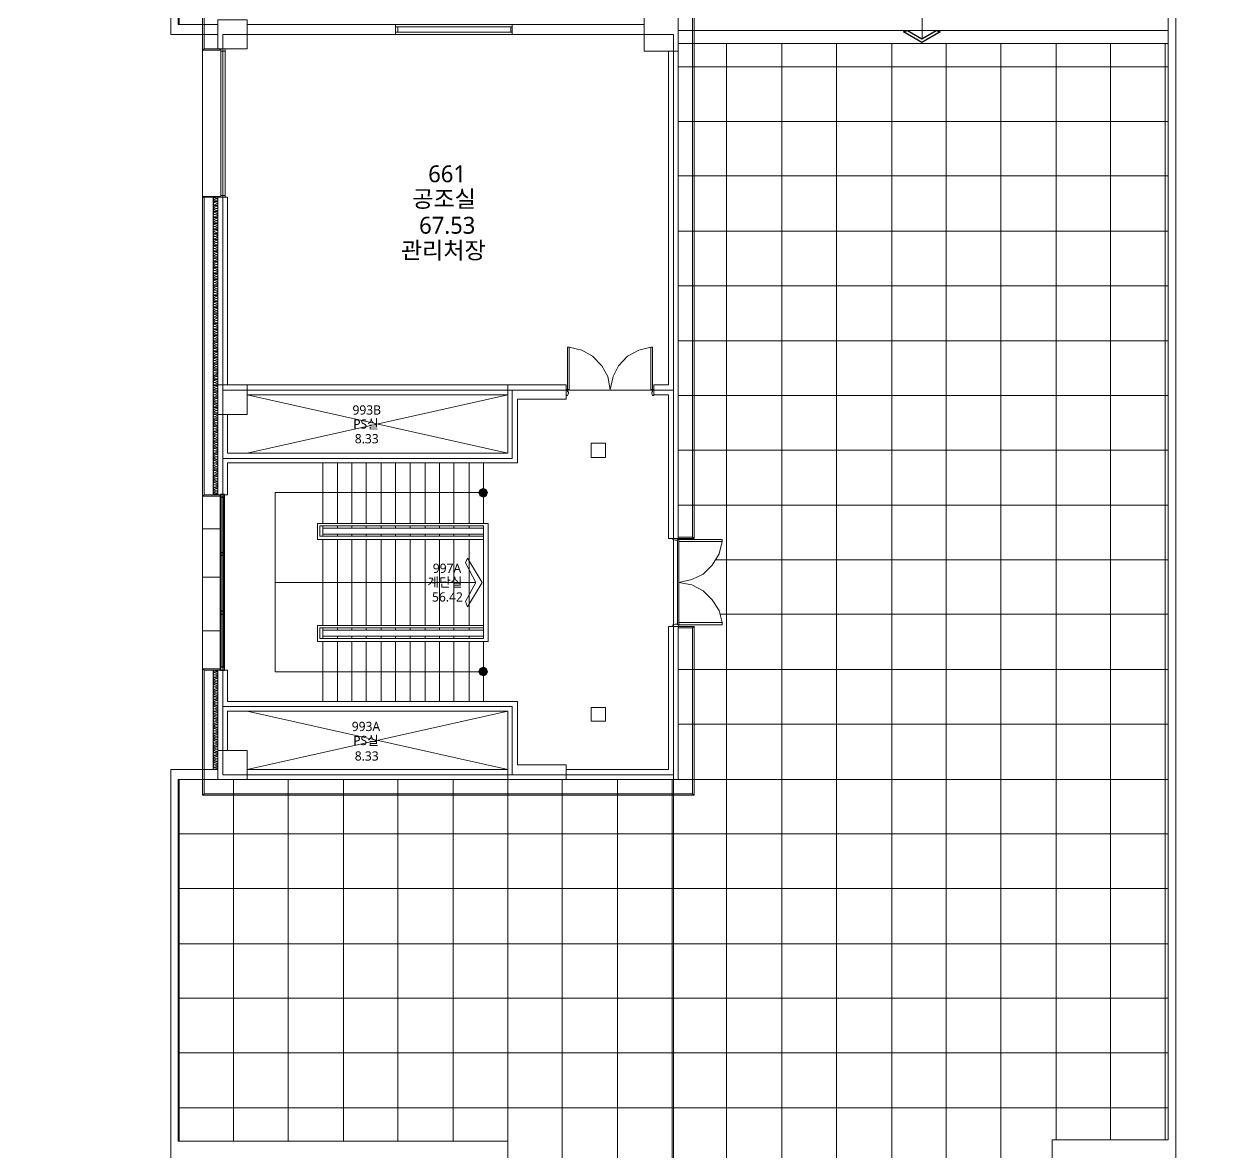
# Model space of a CAD drawing. Header units: millimetres. Extents: x -4005 to 126991, y -1911 to 106703.
# Drawn here: x 58373 to 83122, y 42031 to 65185 of the extents above; entities that cross this region are included whole.
import ezdxf

# ---------------------------------------------------------------- set-up
doc = ezdxf.new("R2010")
doc.units = ezdxf.units.MM
for name, color, linetype in [('PDF_문자', 7, 'Continuous'), ('PDF_솔리드 채우기', 7, 'Continuous'), ('PDF_형상', 7, 'Continuous')]:
    doc.layers.add(name, color=color, linetype=linetype)
doc.styles.add('PDF 맑은 고딕', font='malgun.ttf')

msp = doc.modelspace()

# ---------------------------------------------------------------- linework, layer by layer
at = {"layer": 'PDF_솔리드 채우기', "transparency": 33554559}
for points in [[(67725, 55633), (67694, 55571), (67803, 55571)], [(67694, 55571), (67725, 55493), (67803, 55571)], [(67803, 55664), (67725, 55633), (67803, 55571)], [(67725, 55493), (67803, 55462), (67803, 55571)], [(67865, 55633), (67803, 55664), (67803, 55571)], [(67896, 55571), (67865, 55633), (67803, 55571)], [(67803, 55462), (67865, 55493), (67803, 55571)], [(67865, 55493), (67896, 55571), (67803, 55571)], [(67803, 51995), (67725, 51964), (67803, 51887)], [(67865, 51964), (67803, 51995), (67803, 51887)], [(67725, 51964), (67694, 51887), (67803, 51887)], [(67694, 51887), (67725, 51825), (67803, 51887)], [(67725, 51825), (67803, 51793), (67803, 51887)], [(67896, 51887), (67865, 51964), (67803, 51887)], [(67803, 51793), (67865, 51825), (67803, 51887)], [(67865, 51825), (67896, 51887), (67803, 51887)]]:
    msp.add_solid(points, dxfattribs=at)
at = {"layer": 'PDF_형상', "lineweight": 5}
for points in [[(62346, 64975), (61383, 64975), (61383, 88152), (82010, 88152), (82010, 41798), (79834, 41798), (79834, 39389), (109167, 39389)], [(62346, 65177), (61538, 65177), (61538, 87997), (81855, 87997), (81855, 42280), (79477, 42280), (79477, 39389)], [(61554, 65177), (61554, 87997)], [(62953, 65177), (65999, 65177), (65999, 64975), (62953, 64975)], [(65999, 65131), (68393, 65131)], [(66046, 65131), (66046, 65022)], [(68362, 65131), (68362, 65022)], [(71098, 65177), (68393, 65177), (68393, 64975), (71098, 64975)], [(71596, 64633), (71596, 57778), (71300, 57778), (71300, 57576), (71596, 57576), (71596, 54623), (71798, 54623), (71798, 65333), (71098, 65333), (71098, 64633), (71798, 64633)], [(76803, 65333), (76803, 64882)], [(45449, 38969), (49196, 38969), (52958, 38969), (56704, 38969), (64445, 38969), (68207, 38969), (71704, 38969), (71704, 49773), (68393, 49773), (62455, 49773), (62455, 51172), (62455, 56270), (62455, 57669), (62455, 64975), (71704, 64975), (71704, 57669), (71704, 49773), (71704, 38969), (71798, 38969), (76694, 38969), (79306, 38969), (82943, 38969), (86394, 38969)], [(62036, 61649), (62036, 64975)], [(65999, 65022), (68393, 65022)], [(71798, 65053), (81855, 65053)], [(62409, 61633), (62409, 64680)], [(62409, 64633), (62502, 64633)], [(62502, 61633), (62502, 64680)], [(71798, 64789), (81855, 64789)], [(72793, 39078), (72793, 64789)], [(73927, 39078), (73927, 64789)], [(75046, 39078), (75046, 64789)], [(76181, 39078), (76181, 64789)], [(77300, 39404), (77300, 64789)], [(78420, 39404), (78420, 64789)], [(79554, 42280), (79554, 64789)], [(80674, 42280), (80674, 64789)], [(81793, 42280), (81793, 64789)], [(71798, 64307), (81855, 64307)], [(71798, 63188), (81855, 63188)], [(71798, 62068), (81855, 62068)], [(62253, 55524), (62253, 61633)], [(62346, 55524), (62346, 55540), (62331, 55540), (62284, 55540), (62269, 55540), (62253, 55540), (62253, 55555), (62269, 55571), (62284, 55571), (62331, 55555), (62346, 55555), (62346, 55571), (62346, 55586), (62331, 55602), (62284, 55586), (62269, 55586), (62253, 55586), (62253, 55602), (62269, 55617), (62284, 55617), (62331, 55602), (62346, 55602), (62346, 55633), (62346, 55648), (62331, 55648), (62284, 55633), (62269, 55633), (62253, 55648), (62253, 55664), (62269, 55664), (62284, 55664), (62331, 55664), (62346, 55664), (62346, 55680), (62346, 55695), (62331, 55695), (62284, 55680), (62269, 55680), (62253, 55695), (62253, 55711), (62269, 55726), (62284, 55726), (62269, 55726), (62253, 55742), (62253, 55757), (62269, 55773), (62284, 55773), (62331, 55757), (62346, 55757), (62346, 55773), (62346, 55788), (62331, 55788), (62284, 55788), (62269, 55788), (62253, 55788), (62253, 55804), (62269, 55819), (62284, 55819), (62331, 55804), (62346, 55804), (62346, 55819), (62346, 55835), (62331, 55851), (62284, 55835), (62269, 55835), (62253, 55851), (62269, 55866), (62284, 55866), (62331, 55851), (62346, 55866), (62346, 55882), (62346, 55897), (62331, 55897), (62284, 55882), (62269, 55882), (62253, 55897), (62253, 55913), (62269, 55913), (62284, 55913), (62331, 55913), (62346, 55913), (62346, 55928), (62346, 55944), (62331, 55944), (62284, 55928), (62269, 55928), (62253, 55944), (62253, 55959), (62269, 55975), (62284, 55975), (62269, 55975), (62253, 55990), (62253, 56006), (62269, 56022), (62284, 56022), (62331, 56006), (62346, 56006), (62346, 56022), (62346, 56037), (62331, 56037), (62284, 56037), (62269, 56037), (62253, 56037), (62253, 56053), (62269, 56068), (62284, 56068), (62331, 56053), (62346, 56053), (62346, 56068), (62346, 56099), (62331, 56099), (62284, 56084), (62269, 56084), (62253, 56099), (62253, 56115), (62269, 56115), (62284, 56115), (62331, 56099), (62346, 56115), (62346, 56130), (62346, 56146), (62331, 56146), (62284, 56130), (62269, 56130), (62253, 56146), (62253, 56161), (62269, 56161), (62284, 56177), (62269, 56177), (62253, 56193), (62253, 56208), (62269, 56224), (62284, 56224), (62331, 56208), (62346, 56208), (62346, 56224), (62346, 56239), (62331, 56239), (62284, 56239), (62269, 56239), (62253, 56239), (62253, 56255), (62269, 56270), (62284, 56270), (62331, 56255), (62346, 56255), (62346, 56270), (62346, 56286), (62331, 56301), (62284, 56286), (62269, 56286), (62253, 56286), (62253, 56301), (62269, 56317), (62284, 56317), (62331, 56301), (62346, 56317), (62346, 56332), (62346, 56348), (62331, 56348), (62284, 56332), (62269, 56332), (62253, 56348), (62253, 56364), (62269, 56364), (62284, 56364), (62331, 56364), (62346, 56364), (62346, 56379), (62346, 56395), (62331, 56395), (62284, 56379), (62269, 56379), (62253, 56395), (62253, 56410), (62269, 56426), (62284, 56426), (62269, 56426), (62253, 56441), (62253, 56457), (62269, 56472), (62284, 56472), (62331, 56457), (62346, 56457), (62346, 56472), (62346, 56488), (62331, 56488), (62284, 56488), (62269, 56488), (62253, 56488), (62253, 56503), (62269, 56519), (62284, 56519), (62331, 56503), (62346, 56503), (62346, 56519), (62346, 56535), (62331, 56550), (62284, 56535), (62269, 56535), (62253, 56550), (62253, 56566), (62269, 56566), (62284, 56566), (62331, 56550), (62346, 56566), (62346, 56581), (62346, 56597), (62331, 56597), (62284, 56581), (62269, 56581), (62253, 56597), (62253, 56612), (62269, 56612), (62284, 56612), (62331, 56612), (62346, 56612), (62346, 56628), (62346, 56643), (62331, 56643), (62284, 56628), (62269, 56628), (62253, 56643), (62253, 56659), (62269, 56674), (62284, 56674), (62269, 56690), (62253, 56690), (62253, 56706), (62269, 56721), (62284, 56721), (62331, 56706), (62346, 56706), (62346, 56721), (62346, 56737), (62331, 56752), (62284, 56737), (62269, 56737), (62253, 56737), (62253, 56752), (62269, 56768), (62284, 56768), (62331, 56752), (62346, 56752), (62346, 56783), (62346, 56799), (62331, 56799), (62284, 56783), (62269, 56783), (62253, 56799), (62253, 56814), (62269, 56814), (62284, 56814), (62331, 56814), (62346, 56814), (62346, 56830), (62346, 56845), (62331, 56845), (62284, 56830), (62269, 56830), (62253, 56845), (62253, 56861), (62269, 56877), (62284, 56877), (62269, 56877), (62253, 56892), (62253, 56908), (62269, 56923), (62284, 56923), (62331, 56908), (62346, 56908), (62346, 56923), (62346, 56939), (62331, 56939), (62284, 56939), (62269, 56939), (62253, 56939), (62253, 56954), (62269, 56970), (62284, 56970), (62331, 56954), (62346, 56954), (62346, 56970), (62346, 56985), (62331, 57001), (62284, 56985), (62269, 56985), (62253, 57001), (62269, 57016), (62284, 57016), (62331, 57001), (62346, 57016), (62346, 57032), (62346, 57048), (62331, 57048), (62284, 57032), (62269, 57032), (62253, 57048), (62253, 57063), (62269, 57063), (62284, 57063), (62331, 57063), (62346, 57063), (62346, 57079), (62346, 57094), (62331, 57094), (62284, 57079), (62269, 57079), (62253, 57094), (62253, 57110), (62269, 57125), (62284, 57125), (62269, 57125), (62253, 57141), (62253, 57156), (62269, 57172), (62284, 57172), (62331, 57156), (62346, 57156), (62346, 57172), (62346, 57187), (62331, 57187), (62284, 57187), (62269, 57187), (62253, 57187), (62253, 57203), (62269, 57219), (62284, 57219), (62331, 57203), (62346, 57203), (62346, 57219), (62346, 57250), (62331, 57250), (62284, 57234), (62269, 57234), (62253, 57250), (62253, 57265), (62269, 57265), (62284, 57265), (62331, 57250), (62346, 57265), (62346, 57281), (62346, 57296), (62331, 57296), (62284, 57281), (62269, 57281), (62253, 57296), (62253, 57312), (62269, 57312), (62284, 57312), (62331, 57312), (62346, 57312), (62346, 57327), (62346, 57343), (62331, 57343), (62284, 57327), (62269, 57327), (62253, 57343), (62253, 57358), (62269, 57374), (62284, 57374), (62331, 57358), (62346, 57358), (62346, 57374), (62346, 57389), (62331, 57389), (62284, 57389), (62269, 57389), (62253, 57389), (62253, 57405), (62269, 57421), (62284, 57421), (62331, 57405), (62346, 57405), (62346, 57421), (62346, 57436), (62331, 57452), (62284, 57436), (62269, 57436), (62253, 57436), (62253, 57452), (62269, 57467), (62284, 57467), (62331, 57452), (62346, 57452), (62346, 57483), (62346, 57498), (62331, 57498), (62284, 57483), (62269, 57483), (62253, 57498), (62253, 57514), (62269, 57514), (62284, 57514), (62331, 57514), (62346, 57514), (62346, 57529), (62346, 57545), (62331, 57545), (62284, 57529), (62269, 57529), (62253, 57545), (62253, 57560), (62269, 57576), (62284, 57576), (62269, 57576), (62253, 57592), (62253, 57607), (62269, 57623), (62284, 57623), (62331, 57607), (62346, 57607), (62346, 57623), (62346, 57638), (62331, 57638), (62284, 57638), (62269, 57638), (62253, 57638), (62253, 57654), (62269, 57669), (62284, 57669), (62331, 57654), (62346, 57654), (62346, 57669), (62346, 57685), (62331, 57700), (62284, 57685), (62269, 57685), (62253, 57700), (62253, 57716), (62269, 57716), (62284, 57716), (62331, 57700), (62346, 57716), (62346, 57731), (62346, 57747), (62331, 57747), (62284, 57731), (62269, 57731), (62253, 57747), (62253, 57763), (62269, 57763), (62284, 57763), (62331, 57763), (62346, 57763), (62346, 57778), (62346, 57794), (62331, 57794), (62284, 57778), (62269, 57778), (62253, 57794), (62253, 57809), (62269, 57825), (62284, 57825), (62269, 57825), (62253, 57840), (62253, 57856), (62269, 57871), (62284, 57871), (62331, 57856), (62346, 57856), (62346, 57871), (62346, 57887), (62331, 57887), (62284, 57887), (62269, 57887), (62253, 57887), (62253, 57902), (62269, 57918), (62284, 57918), (62331, 57902), (62346, 57902), (62346, 57918), (62346, 57949), (62331, 57949), (62284, 57934), (62269, 57934), (62253, 57949), (62253, 57965), (62269, 57965), (62284, 57965), (62331, 57965), (62346, 57965), (62346, 57980), (62346, 57996), (62331, 57996), (62284, 57980), (62269, 57980), (62253, 57996), (62253, 58011), (62269, 58027), (62284, 58027), (62269, 58027), (62253, 58042), (62253, 58058), (62269, 58073), (62284, 58073), (62331, 58058), (62346, 58058), (62346, 58073), (62346, 58089), (62331, 58089), (62284, 58089), (62269, 58089), (62253, 58089), (62253, 58105), (62269, 58120), (62284, 58120), (62331, 58105), (62346, 58105), (62346, 58120), (62346, 58136), (62331, 58151), (62284, 58136), (62269, 58136), (62253, 58136), (62253, 58151), (62269, 58167), (62284, 58167), (62331, 58151), (62346, 58167), (62346, 58182), (62346, 58198), (62331, 58198), (62284, 58182), (62269, 58182), (62253, 58198), (62253, 58213), (62269, 58213), (62284, 58213), (62331, 58213), (62346, 58213), (62346, 58229), (62346, 58244), (62331, 58244), (62284, 58229), (62269, 58229), (62253, 58244), (62253, 58260), (62269, 58276), (62284, 58276), (62269, 58276), (62253, 58291), (62253, 58307), (62269, 58322), (62284, 58322), (62331, 58307), (62346, 58307), (62346, 58322), (62346, 58338), (62331, 58338), (62284, 58338), (62269, 58338), (62253, 58338), (62253, 58353), (62269, 58369), (62284, 58369), (62331, 58353), (62346, 58353), (62346, 58369), (62346, 58400), (62331, 58400), (62284, 58384), (62269, 58384), (62253, 58400), (62253, 58415), (62269, 58415), (62284, 58415), (62331, 58400), (62346, 58415), (62346, 58431), (62346, 58447), (62331, 58447), (62284, 58431), (62269, 58431), (62253, 58447), (62253, 58462), (62269, 58462), (62284, 58462), (62331, 58462), (62346, 58462), (62346, 58478), (62346, 58493), (62331, 58493), (62284, 58478), (62269, 58478), (62253, 58493), (62253, 58509), (62269, 58524), (62284, 58524), (62331, 58509), (62346, 58509), (62346, 58524), (62346, 58540), (62331, 58540), (62284, 58540), (62269, 58540), (62253, 58540), (62253, 58555), (62269, 58571), (62284, 58571), (62331, 58555), (62346, 58555), (62346, 58571), (62346, 58586), (62331, 58602), (62284, 58586), (62269, 58586), (62253, 58586), (62253, 58602), (62269, 58618), (62284, 58618), (62331, 58602), (62346, 58602), (62346, 58633), (62346, 58649), (62331, 58649), (62284, 58633), (62269, 58633), (62253, 58649), (62253, 58664), (62269, 58664), (62284, 58664), (62331, 58664), (62346, 58664), (62346, 58680), (62346, 58695), (62331, 58695), (62284, 58680), (62269, 58680), (62253, 58695), (62253, 58711), (62269, 58726), (62284, 58726), (62269, 58726), (62253, 58742), (62253, 58757), (62269, 58773), (62284, 58773), (62331, 58757), (62346, 58757), (62346, 58773), (62346, 58789), (62331, 58789), (62284, 58789), (62269, 58789), (62253, 58789), (62253, 58804), (62269, 58820), (62284, 58820), (62331, 58804), (62346, 58804), (62346, 58820), (62346, 58835), (62331, 58851), (62284, 58835), (62269, 58835), (62253, 58851), (62269, 58866), (62284, 58866), (62331, 58851), (62346, 58866), (62346, 58882), (62346, 58897), (62331, 58897), (62284, 58882), (62269, 58882), (62253, 58897), (62253, 58913), (62269, 58913), (62284, 58913), (62331, 58913), (62346, 58913), (62346, 58928), (62346, 58944), (62331, 58944), (62284, 58928), (62269, 58928), (62253, 58944), (62253, 58960), (62269, 58975), (62284, 58975), (62269, 58975), (62253, 58991), (62253, 59006), (62269, 59022), (62284, 59022), (62331, 59006), (62346, 59006), (62346, 59022), (62346, 59037), (62331, 59037), (62284, 59037), (62269, 59037), (62253, 59037), (62253, 59053), (62269, 59068), (62284, 59068), (62331, 59053), (62346, 59053), (62346, 59068), (62346, 59099), (62331, 59099), (62284, 59084), (62269, 59084), (62253, 59099), (62253, 59115), (62269, 59115), (62284, 59115), (62331, 59099), (62346, 59115), (62346, 59130), (62346, 59146), (62331, 59146), (62284, 59130), (62269, 59130), (62253, 59146), (62253, 59162), (62269, 59162), (62284, 59177), (62269, 59177), (62253, 59193), (62253, 59208), (62269, 59224), (62284, 59224), (62331, 59208), (62346, 59208), (62346, 59224), (62346, 59239), (62331, 59239), (62284, 59239), (62269, 59239), (62253, 59239), (62253, 59255), (62269, 59270), (62284, 59270), (62331, 59255), (62346, 59255), (62346, 59270), (62346, 59286), (62331, 59301), (62284, 59286), (62269, 59286), (62253, 59286), (62253, 59301), (62269, 59317), (62284, 59317), (62331, 59301), (62346, 59317), (62346, 59333), (62346, 59348), (62331, 59348), (62284, 59333), (62269, 59333), (62253, 59348), (62253, 59364), (62269, 59364), (62284, 59364), (62331, 59364), (62346, 59364), (62346, 59379), (62346, 59395), (62331, 59395), (62284, 59379), (62269, 59379), (62253, 59395), (62253, 59410), (62269, 59426), (62284, 59426), (62269, 59426), (62253, 59441), (62253, 59457), (62269, 59472), (62284, 59472), (62331, 59457), (62346, 59457), (62346, 59472), (62346, 59488), (62331, 59488), (62284, 59488), (62269, 59488), (62253, 59488), (62253, 59504), (62269, 59519), (62284, 59519), (62331, 59504), (62346, 59504), (62346, 59519), (62346, 59535), (62331, 59550), (62284, 59535), (62269, 59535), (62253, 59550), (62253, 59566), (62269, 59566), (62284, 59566), (62331, 59550), (62346, 59566), (62346, 59581), (62346, 59597), (62331, 59597), (62284, 59581), (62269, 59581), (62253, 59597), (62253, 59612), (62269, 59612), (62284, 59612), (62331, 59612), (62346, 59612), (62346, 59628), (62346, 59643), (62331, 59643), (62284, 59628), (62269, 59628), (62253, 59643), (62253, 59659), (62269, 59675), (62284, 59675), (62269, 59690), (62253, 59690), (62253, 59706), (62269, 59721), (62284, 59721), (62331, 59706), (62346, 59706), (62346, 59721), (62346, 59737), (62331, 59752), (62284, 59737), (62269, 59737), (62253, 59737), (62253, 59752), (62269, 59768), (62284, 59768), (62331, 59752), (62346, 59752), (62346, 59783), (62346, 59799), (62331, 59799), (62284, 59783), (62269, 59783), (62253, 59799), (62253, 59814), (62269, 59814), (62284, 59814), (62331, 59814), (62346, 59814), (62346, 59830), (62346, 59846), (62331, 59846), (62284, 59830), (62269, 59830), (62253, 59846), (62253, 59861), (62269, 59877), (62284, 59877), (62269, 59877), (62253, 59892), (62253, 59908), (62269, 59923), (62284, 59923), (62331, 59908), (62346, 59908), (62346, 59923), (62346, 59939), (62331, 59939), (62284, 59939), (62269, 59939), (62253, 59939), (62253, 59954), (62269, 59970), (62284, 59970), (62331, 59954), (62346, 59954), (62346, 59970), (62346, 59985), (62331, 60001), (62284, 59985), (62269, 59985), (62253, 60001), (62269, 60017), (62284, 60017), (62331, 60001), (62346, 60017), (62346, 60032), (62346, 60048), (62331, 60048), (62284, 60032), (62269, 60032), (62253, 60048), (62253, 60063), (62269, 60063), (62284, 60063), (62331, 60063), (62346, 60063), (62346, 60079), (62346, 60094), (62331, 60094), (62284, 60079), (62269, 60079), (62253, 60094), (62253, 60110), (62269, 60125), (62284, 60125), (62269, 60125), (62253, 60141), (62253, 60156), (62269, 60172), (62284, 60172), (62331, 60156), (62346, 60156), (62346, 60172), (62346, 60188), (62331, 60188), (62284, 60188), (62269, 60188), (62253, 60188), (62253, 60203), (62269, 60219), (62284, 60219), (62331, 60203), (62346, 60203), (62346, 60219), (62346, 60250), (62331, 60250), (62284, 60234), (62269, 60234), (62253, 60250), (62253, 60265), (62269, 60265), (62284, 60265), (62331, 60250), (62346, 60265), (62346, 60281), (62346, 60296), (62331, 60296), (62284, 60281), (62269, 60281), (62253, 60296), (62253, 60312), (62269, 60312), (62284, 60312), (62331, 60312), (62346, 60312), (62346, 60327), (62346, 60343), (62331, 60343), (62284, 60327), (62269, 60327), (62253, 60343), (62253, 60359), (62269, 60374), (62284, 60374), (62331, 60359), (62346, 60359), (62346, 60374), (62346, 60390), (62331, 60390), (62284, 60390), (62269, 60390), (62253, 60390), (62253, 60405), (62269, 60421), (62284, 60421), (62331, 60405), (62346, 60405), (62346, 60421), (62346, 60436), (62331, 60452), (62284, 60436), (62269, 60436), (62253, 60436), (62253, 60452), (62269, 60467), (62284, 60467), (62331, 60452), (62346, 60452), (62346, 60483), (62346, 60498), (62331, 60498), (62284, 60483), (62269, 60483), (62253, 60498), (62253, 60514), (62269, 60514), (62284, 60514), (62331, 60514), (62346, 60514), (62346, 60530), (62346, 60545), (62331, 60545), (62284, 60530), (62269, 60530), (62253, 60545), (62253, 60561), (62269, 60576), (62284, 60576), (62269, 60576), (62253, 60592), (62253, 60607), (62269, 60623), (62284, 60623), (62331, 60607), (62346, 60607), (62346, 60623), (62346, 60638), (62331, 60638), (62284, 60638), (62269, 60638), (62253, 60638), (62253, 60654), (62269, 60669), (62284, 60669), (62331, 60654), (62346, 60654), (62346, 60669), (62346, 60685), (62331, 60701), (62284, 60685), (62269, 60685), (62253, 60701), (62253, 60716), (62269, 60716), (62284, 60716), (62331, 60701), (62346, 60716), (62346, 60732), (62346, 60747), (62331, 60747), (62284, 60732), (62269, 60732), (62253, 60747), (62253, 60763), (62269, 60763), (62284, 60763), (62331, 60763), (62346, 60763), (62346, 60778), (62346, 60794), (62331, 60794), (62284, 60778), (62269, 60778), (62253, 60794), (62253, 60809), (62269, 60825), (62284, 60825), (62269, 60840), (62253, 60840), (62253, 60856), (62269, 60872), (62284, 60872), (62331, 60856), (62346, 60856), (62346, 60872), (62346, 60887), (62331, 60887), (62284, 60887), (62269, 60887), (62253, 60887), (62253, 60903), (62269, 60918), (62284, 60918), (62331, 60903), (62346, 60903), (62346, 60934), (62346, 60949), (62331, 60949), (62284, 60934), (62269, 60934), (62253, 60949), (62253, 60965), (62269, 60965), (62284, 60965), (62331, 60965), (62346, 60965), (62346, 60980), (62346, 60996), (62331, 60996), (62284, 60980), (62269, 60980), (62253, 60996), (62253, 61011), (62269, 61027), (62284, 61027), (62269, 61027), (62253, 61042), (62253, 61058), (62269, 61074), (62284, 61074), (62331, 61058), (62346, 61058), (62346, 61074), (62346, 61089), (62331, 61089), (62284, 61089), (62269, 61089), (62253, 61089), (62253, 61105), (62269, 61120), (62284, 61120), (62331, 61105), (62346, 61105), (62346, 61120), (62346, 61136), (62331, 61151), (62284, 61136), (62269, 61136), (62253, 61136), (62253, 61151), (62269, 61167), (62284, 61167), (62331, 61151), (62346, 61167), (62346, 61182), (62346, 61198), (62331, 61198), (62284, 61182), (62269, 61182), (62253, 61198), (62253, 61213), (62269, 61213), (62284, 61213), (62331, 61213), (62346, 61213), (62346, 61229), (62346, 61245), (62331, 61245), (62284, 61229), (62269, 61229), (62253, 61245), (62253, 61260), (62269, 61276), (62284, 61276), (62269, 61276), (62253, 61291), (62253, 61307), (62269, 61322), (62284, 61322), (62331, 61307), (62346, 61307), (62346, 61322), (62346, 61338), (62331, 61338), (62284, 61338), (62269, 61338), (62253, 61338), (62253, 61353), (62269, 61369), (62284, 61369), (62331, 61353), (62346, 61353), (62346, 61369), (62346, 61400), (62331, 61400), (62284, 61384), (62269, 61384), (62253, 61400), (62253, 61416), (62269, 61416), (62284, 61416), (62331, 61400), (62346, 61416), (62346, 61431), (62346, 61447), (62331, 61447), (62284, 61431), (62269, 61431), (62253, 61447), (62253, 61462), (62269, 61462), (62284, 61462), (62331, 61462), (62346, 61462), (62346, 61478), (62346, 61493), (62331, 61493), (62284, 61478), (62269, 61478), (62253, 61493), (62253, 61509), (62269, 61524), (62284, 61524), (62331, 61509), (62346, 61509), (62346, 61524), (62346, 61540), (62331, 61540), (62284, 61540), (62269, 61540), (62253, 61540), (62253, 61555), (62269, 61571), (62284, 61571), (62331, 61555), (62346, 61555), (62346, 61571), (62346, 61587), (62331, 61602), (62284, 61587), (62269, 61587), (62253, 61587), (62253, 61602), (62269, 61618), (62284, 61618), (62331, 61602), (62346, 61602), (62346, 61633)], [(62549, 57778), (62549, 61633), (62346, 61633), (62346, 55524), (62549, 55524), (62549, 56177), (68502, 56177), (68502, 57483), (69497, 57483), (69497, 57778), (62346, 57778)], [(62409, 61664), (62502, 61664)], [(71798, 60934), (81855, 60934)], [(71798, 59814), (81855, 59814)], [(71798, 58680), (81855, 58680)], [(71238, 58555), (70989, 58493), (70756, 58369), (70570, 58167), (70461, 57949), (70399, 57685), (70352, 57949), (70228, 58167), (70041, 58369), (69823, 58493), (69559, 58555)], [(68300, 57778), (68300, 56379), (62549, 56379), (62549, 57172), (62953, 57172), (62953, 57778)], [(69497, 57669), (69497, 57685), (69528, 57685), (69528, 57638), (69544, 57638), (69544, 57607), (69528, 57560), (69497, 57560), (69497, 57576)], [(71300, 57669), (71300, 57685), (71269, 57685), (71269, 57638), (71254, 57638), (71254, 57607), (71269, 57560), (71300, 57560), (71300, 57576)], [(62953, 56379), (68300, 57576), (62953, 57576), (68300, 56379)], [(71798, 57560), (81855, 57560)], [(71798, 56441), (81855, 56441)], [(64507, 56177), (64507, 54933)], [(64803, 56177), (64803, 54933)], [(65098, 56177), (65098, 54933)], [(65393, 56177), (65393, 54933)], [(65704, 56177), (65704, 54933)], [(65999, 56177), (65999, 54933)], [(66295, 56177), (66295, 54933)], [(66606, 56177), (66606, 54933)], [(66901, 56177), (66901, 54933)], [(67196, 56177), (67196, 54933)], [(67507, 56177), (67507, 54933)], [(67803, 56177), (67803, 54933)], [(62036, 51949), (62036, 55493)], [(67803, 51887), (63528, 51887), (63528, 53721), (63528, 55571), (67803, 55571)], [(71798, 55307), (81855, 55307)], [(62409, 54825), (62036, 54825)], [(67803, 54607), (64398, 54607), (64398, 54933), (67896, 54933), (67896, 52508), (64398, 52508), (64398, 52835), (67803, 52835)], [(67803, 54669), (64445, 54669), (64445, 54887), (67803, 54887), (67803, 52571), (64445, 52571), (64445, 52788), (67803, 52788)], [(64507, 54887), (64507, 54840)], [(67803, 54716), (64507, 54716), (64507, 54840), (67803, 54840)], [(64507, 54716), (64507, 54669)], [(64803, 54887), (64803, 54840)], [(64803, 54716), (64803, 54669)], [(65098, 54887), (65098, 54840)], [(65098, 54716), (65098, 54669)], [(65393, 54887), (65393, 54840)], [(65393, 54716), (65393, 54669)], [(65704, 54887), (65704, 54840)], [(65704, 54716), (65704, 54669)], [(65999, 54887), (65999, 54840)], [(65999, 54716), (65999, 54669)], [(66295, 54887), (66295, 54840)], [(66295, 54716), (66295, 54669)], [(66606, 54887), (66606, 54840)], [(66606, 54716), (66606, 54669)], [(66901, 54887), (66901, 54840)], [(66901, 54716), (66901, 54669)], [(67196, 54887), (67196, 54840)], [(67196, 54716), (67196, 54669)], [(67507, 54887), (67507, 54840)], [(67507, 54716), (67507, 54669)], [(64507, 54607), (64507, 52835)], [(64803, 54607), (64803, 52835)], [(65098, 54607), (65098, 52835)], [(65393, 54607), (65393, 52835)], [(65704, 54607), (65704, 52835)], [(65999, 54607), (65999, 52835)], [(66295, 54607), (66295, 52835)], [(66606, 54607), (66606, 52835)], [(66901, 54607), (66901, 52835)], [(67196, 54607), (67196, 52835)], [(67507, 54607), (67507, 52835)], [(71798, 54623), (71813, 54623), (71813, 54607), (71782, 54607), (71782, 54591), (71735, 54591), (71689, 54607), (71689, 54623), (71704, 54623)], [(71782, 52866), (71782, 54591)], [(72699, 52897), (72637, 53146), (72497, 53363), (72311, 53550), (72077, 53674), (71813, 53721), (72077, 53783), (72311, 53892), (72497, 54078), (72637, 54312), (72699, 54560)], [(71813, 54560), (71813, 52897)], [(72575, 54187), (81855, 54187)], [(62409, 53830), (62036, 53830)], [(67647, 53721), (63528, 53721)], [(72668, 53068), (81855, 53068)], [(69497, 49881), (71596, 49881), (71596, 52819), (71798, 52819), (71798, 49679), (61538, 49679), (61538, 42249), (68300, 42249), (68300, 39389)], [(62409, 52726), (62036, 52726)], [(64507, 52788), (64507, 52742)], [(67803, 52617), (64507, 52617), (64507, 52742), (67803, 52742)], [(64803, 52788), (64803, 52742)], [(65098, 52788), (65098, 52742)], [(65393, 52788), (65393, 52742)], [(65704, 52788), (65704, 52742)], [(65999, 52788), (65999, 52742)], [(66295, 52788), (66295, 52742)], [(66606, 52788), (66606, 52742)], [(66901, 52788), (66901, 52742)], [(67196, 52788), (67196, 52742)], [(67507, 52788), (67507, 52742)], [(71798, 52819), (71813, 52819), (71813, 52850), (71782, 52850), (71782, 52866), (71735, 52866), (71689, 52850), (71689, 52819), (71704, 52819)], [(64507, 52617), (64507, 52571)], [(64507, 52508), (64507, 51280)], [(64803, 52617), (64803, 52571)], [(64803, 52508), (64803, 51280)], [(65098, 52617), (65098, 52571)], [(65098, 52508), (65098, 51280)], [(65393, 52617), (65393, 52571)], [(65393, 52508), (65393, 51280)], [(65704, 52617), (65704, 52571)], [(65704, 52508), (65704, 51280)], [(65999, 52617), (65999, 52571)], [(65999, 52508), (65999, 51280)], [(66295, 52617), (66295, 52571)], [(66295, 52508), (66295, 51280)], [(66606, 52617), (66606, 52571)], [(66606, 52508), (66606, 51280)], [(66901, 52617), (66901, 52571)], [(66901, 52508), (66901, 51280)], [(67196, 52617), (67196, 52571)], [(67196, 52508), (67196, 51280)], [(67507, 52617), (67507, 52571)], [(67507, 52508), (67507, 51280)], [(67803, 52508), (67803, 51280)], [(61383, 41798), (61383, 49881), (62346, 49881), (62346, 49897), (62331, 49897), (62284, 49881), (62269, 49881), (62253, 49897), (62253, 49913), (62269, 49913), (62284, 49913), (62331, 49913), (62346, 49913), (62346, 49928), (62346, 49944), (62331, 49944), (62284, 49928), (62269, 49928), (62253, 49944), (62253, 49959), (62269, 49975), (62284, 49975), (62269, 49975), (62253, 49990), (62253, 50006), (62269, 50021), (62284, 50021), (62331, 50006), (62346, 50006), (62346, 50021), (62346, 50037), (62331, 50037), (62284, 50037), (62269, 50037), (62253, 50037), (62253, 50052), (62269, 50068), (62284, 50068), (62331, 50052), (62346, 50052), (62346, 50068), (62346, 50099), (62331, 50099), (62284, 50083), (62269, 50083), (62253, 50099), (62253, 50115), (62269, 50115), (62284, 50115), (62331, 50099), (62346, 50115), (62346, 50130), (62346, 50146), (62331, 50146), (62284, 50130), (62269, 50130), (62253, 50146), (62253, 50161), (62269, 50161), (62284, 50161), (62331, 50161), (62346, 50161), (62346, 50177), (62346, 50192), (62331, 50192), (62284, 50177), (62269, 50177), (62253, 50192), (62253, 50208), (62269, 50223), (62284, 50223), (62331, 50208), (62346, 50208), (62346, 50223), (62346, 50239), (62331, 50239), (62284, 50239), (62269, 50239), (62253, 50239), (62253, 50254), (62269, 50270), (62284, 50270), (62331, 50254), (62346, 50254), (62346, 50270), (62346, 50286), (62331, 50301), (62284, 50286), (62269, 50286), (62253, 50286), (62253, 50301), (62269, 50317), (62284, 50317), (62331, 50301), (62346, 50301), (62346, 50332), (62346, 50348), (62331, 50348), (62284, 50332), (62269, 50332), (62253, 50348), (62253, 50363), (62269, 50363), (62284, 50363), (62331, 50363), (62346, 50363), (62346, 50379), (62346, 50394), (62331, 50394), (62284, 50379), (62269, 50379), (62253, 50394), (62253, 50410), (62269, 50425), (62284, 50425), (62269, 50425), (62253, 50441), (62253, 50457), (62269, 50472), (62284, 50472), (62331, 50457), (62346, 50457), (62346, 50472), (62346, 50488), (62331, 50488), (62284, 50488), (62269, 50488), (62253, 50488), (62253, 50503), (62269, 50519), (62284, 50519), (62331, 50503), (62346, 50503), (62346, 50519), (62346, 50534), (62331, 50550), (62284, 50534), (62269, 50534), (62253, 50550), (62253, 50565), (62269, 50565), (62284, 50565), (62331, 50550), (62346, 50565), (62346, 50581), (62346, 50596), (62331, 50596), (62284, 50581), (62269, 50581), (62253, 50596), (62253, 50612), (62269, 50612), (62284, 50612), (62331, 50612), (62346, 50612), (62346, 50628), (62346, 50643), (62331, 50643), (62284, 50628), (62269, 50628), (62253, 50643), (62253, 50659), (62269, 50674), (62284, 50674), (62269, 50674), (62253, 50690), (62253, 50705), (62269, 50721), (62284, 50721), (62331, 50705), (62346, 50705), (62346, 50721), (62346, 50736), (62331, 50736), (62284, 50736), (62269, 50736), (62253, 50736), (62253, 50752), (62269, 50767), (62284, 50767), (62331, 50752), (62346, 50752), (62346, 50783), (62346, 50799), (62331, 50799), (62284, 50783), (62269, 50783), (62253, 50799), (62253, 50814), (62269, 50814), (62284, 50814), (62331, 50814), (62346, 50814), (62346, 50830), (62346, 50845), (62331, 50845), (62284, 50830), (62269, 50830), (62253, 50845), (62253, 50861), (62269, 50876), (62284, 50876), (62269, 50876), (62253, 50892), (62253, 50907), (62269, 50923), (62284, 50923), (62331, 50907), (62346, 50907), (62346, 50923), (62346, 50938), (62331, 50938), (62284, 50938), (62269, 50938), (62253, 50938), (62253, 50954), (62269, 50970), (62284, 50970), (62331, 50954), (62346, 50954), (62346, 50970), (62346, 50985), (62331, 51001), (62284, 50985), (62269, 50985), (62253, 50985), (62253, 51001), (62269, 51016), (62284, 51016), (62331, 51001), (62346, 51016), (62346, 51032), (62346, 51047), (62331, 51047), (62284, 51032), (62269, 51032), (62253, 51047), (62253, 51063), (62269, 51063), (62284, 51063), (62331, 51063), (62346, 51063), (62346, 51078), (62346, 51094), (62331, 51094), (62284, 51078), (62269, 51078), (62253, 51094), (62253, 51109), (62269, 51125), (62284, 51125), (62269, 51125), (62253, 51141), (62253, 51156), (62269, 51172), (62284, 51172), (62331, 51156), (62346, 51156), (62346, 51172), (62346, 51187), (62331, 51187), (62284, 51187), (62269, 51187), (62253, 51187), (62253, 51203), (62269, 51218), (62284, 51218), (62331, 51203), (62346, 51203), (62346, 51218), (62346, 51249), (62331, 51249), (62284, 51234), (62269, 51234), (62253, 51249), (62253, 51265), (62269, 51265), (62284, 51265), (62331, 51249), (62346, 51265), (62346, 51280), (62346, 51296), (62331, 51296), (62284, 51280), (62269, 51280), (62253, 51296), (62253, 51312), (62269, 51312), (62284, 51312), (62331, 51312), (62346, 51312), (62346, 51327), (62346, 51343), (62331, 51343), (62284, 51327), (62269, 51327), (62253, 51343), (62253, 51358), (62269, 51374), (62284, 51374), (62331, 51358), (62346, 51358), (62346, 51374), (62346, 51389), (62331, 51389), (62284, 51389), (62269, 51389), (62253, 51389), (62253, 51405), (62269, 51420), (62284, 51420), (62331, 51405), (62346, 51405), (62346, 51420), (62346, 51436), (62331, 51451), (62284, 51436), (62269, 51436), (62253, 51436), (62253, 51451), (62269, 51467), (62284, 51467), (62331, 51451), (62346, 51451), (62346, 51483), (62346, 51498), (62331, 51498), (62284, 51483), (62269, 51483), (62253, 51498), (62253, 51514), (62269, 51514), (62284, 51514), (62331, 51514), (62346, 51514), (62346, 51529), (62346, 51545), (62331, 51545), (62284, 51529), (62269, 51529), (62253, 51545), (62253, 51560), (62269, 51576), (62284, 51576), (62269, 51576), (62253, 51591), (62253, 51607), (62269, 51622), (62284, 51622), (62331, 51607), (62346, 51607), (62346, 51622), (62346, 51638), (62331, 51638), (62284, 51638), (62269, 51638), (62253, 51638), (62253, 51654), (62269, 51669), (62284, 51669), (62331, 51654), (62346, 51654), (62346, 51669), (62346, 51685), (62331, 51700), (62284, 51685), (62269, 51685), (62253, 51700), (62269, 51716), (62284, 51716), (62331, 51700), (62346, 51716), (62346, 51731), (62346, 51747), (62331, 51747), (62284, 51731), (62269, 51731), (62253, 51747), (62253, 51762), (62269, 51762), (62284, 51762), (62331, 51762), (62346, 51762), (62346, 51778), (62346, 51793), (62331, 51793), (62284, 51778), (62269, 51778), (62253, 51793), (62253, 51809), (62269, 51825), (62284, 51825), (62269, 51825), (62253, 51840), (62253, 51856), (62269, 51871), (62284, 51871), (62331, 51856), (62346, 51856), (62346, 51871), (62346, 51887), (62331, 51887), (62284, 51887), (62269, 51887), (62253, 51887), (62253, 51902), (62269, 51918), (62284, 51918), (62331, 51902), (62346, 51902), (62346, 51918)], [(62253, 49881), (62253, 51918)], [(69497, 49679), (69497, 49975), (68502, 49975), (68502, 51280), (62549, 51280), (62549, 51918), (62346, 51918), (62346, 49679)], [(71798, 51933), (81855, 51933)], [(68300, 42249), (68300, 49679), (68300, 51078), (62549, 51078), (62549, 50270), (62953, 50270), (62953, 49679)], [(62953, 51078), (68300, 49881), (62953, 49881), (68300, 51078)], [(71798, 50814), (81855, 50814)], [(61554, 42249), (61554, 49679)], [(62673, 42249), (62673, 49679)], [(63792, 42249), (63792, 49679)], [(64927, 42249), (64927, 49679)], [(66046, 42249), (66046, 49679)], [(67181, 42249), (67181, 49679)], [(69419, 39389), (69419, 49679)], [(70554, 39389), (70554, 49679)], [(71673, 39389), (71673, 49679)], [(71798, 49679), (81855, 49679)], [(61538, 48560), (81855, 48560)], [(61538, 47441), (81855, 47441)], [(61538, 46306), (81855, 46306)], [(61538, 45187), (81855, 45187)], [(61538, 44068), (81855, 44068)], [(61538, 42933), (81855, 42933)]]:
    msp.add_lwpolyline(points, dxfattribs=at)
for points in [[(62067, 64680), (62036, 64649), (62393, 64649), (62393, 64680), (62067, 64680), (62036, 64649), (62036, 65597), (62067, 65566)], [(72093, 54654), (72124, 54623), (72124, 65597), (72093, 65566)], [(62346, 64680), (62346, 65271), (62953, 65271), (62953, 64680)], [(68393, 64975), (68393, 65177), (65999, 65177), (65999, 64975)], [(71098, 65333), (71098, 64633), (71798, 64633), (71798, 65333)], [(62455, 57669), (62455, 64975), (71704, 64975), (71704, 57669), (68393, 57669)], [(62067, 55524), (62036, 55493), (62036, 61649), (62067, 61618)], [(62067, 61633), (62036, 61649), (62393, 61649), (62393, 61633)], [(62284, 61276), (62331, 61260), (62346, 61260), (62346, 61276), (62346, 61291), (62331, 61291)], [(62284, 61027), (62331, 61011), (62346, 61011), (62346, 61027), (62346, 61042), (62331, 61042)], [(62284, 60825), (62331, 60809), (62346, 60809), (62346, 60825), (62346, 60840), (62331, 60840)], [(62284, 60576), (62331, 60561), (62346, 60561), (62346, 60576), (62346, 60592), (62331, 60592)], [(62284, 60125), (62331, 60110), (62346, 60110), (62346, 60125), (62346, 60141), (62331, 60141)], [(62284, 59877), (62331, 59861), (62346, 59861), (62346, 59877), (62346, 59892), (62331, 59892)], [(62284, 59675), (62331, 59659), (62346, 59659), (62346, 59675), (62346, 59690), (62331, 59690)], [(62284, 59426), (62331, 59410), (62346, 59410), (62346, 59426), (62346, 59441), (62331, 59441)], [(62284, 59177), (62331, 59162), (62346, 59162), (62346, 59177), (62346, 59193), (62331, 59193)], [(62284, 58975), (62331, 58960), (62346, 58960), (62346, 58975), (62346, 58991), (62331, 58991)], [(62284, 58726), (62331, 58711), (62346, 58711), (62346, 58726), (62346, 58742), (62331, 58742)], [(69528, 57685), (69528, 58555), (69559, 58555), (69559, 57685)], [(71269, 57685), (71269, 58555), (71238, 58555), (71238, 57685)], [(62284, 58276), (62331, 58260), (62346, 58260), (62346, 58276), (62346, 58291), (62331, 58291)], [(62284, 58027), (62331, 58011), (62346, 58011), (62346, 58027), (62346, 58042), (62331, 58042)], [(62284, 57825), (62331, 57809), (62346, 57809), (62346, 57825), (62346, 57840), (62331, 57840)], [(62346, 57778), (62346, 57172), (62953, 57172), (62953, 57778)], [(62455, 56270), (68300, 56270), (68393, 56270), (68393, 57669), (62455, 57669)], [(68393, 56270), (62455, 56270), (62455, 51172), (68393, 51172), (68393, 49773), (71704, 49773), (71704, 57669), (68393, 57669)], [(62284, 57576), (62331, 57560), (62346, 57560), (62346, 57576), (62346, 57592), (62331, 57592)], [(62284, 57125), (62331, 57110), (62346, 57110), (62346, 57125), (62346, 57141), (62331, 57141)], [(62284, 56877), (62331, 56861), (62346, 56861), (62346, 56877), (62346, 56892), (62331, 56892)], [(62284, 56674), (62331, 56659), (62346, 56659), (62346, 56674), (62346, 56690), (62331, 56690)], [(62284, 56426), (62331, 56410), (62346, 56410), (62346, 56426), (62346, 56441), (62331, 56441)], [(70305, 56286), (70305, 56581), (70010, 56581), (70010, 56286)], [(62284, 56177), (62331, 56161), (62346, 56161), (62346, 56177), (62346, 56193), (62331, 56193)], [(62284, 55975), (62331, 55959), (62346, 55959), (62346, 55975), (62346, 55990), (62331, 55990)], [(62284, 55726), (62331, 55711), (62346, 55711), (62346, 55726), (62346, 55742), (62331, 55742)], [(62067, 55524), (62036, 55493), (62393, 55493), (62393, 55524)], [(72093, 54654), (72124, 54623), (71798, 54623), (71798, 54654)], [(71813, 54607), (72699, 54607), (72699, 54560), (71813, 54560)], [(67430, 54125), (67647, 53721), (67430, 53332), (67476, 53224), (67772, 53721), (67476, 54218)], [(72093, 52788), (72124, 52819), (71798, 52819), (71798, 52788)], [(71813, 52850), (72699, 52850), (72699, 52897), (71813, 52897)], [(72093, 52788), (72124, 52819), (72124, 49353), (72093, 49384)], [(62067, 51918), (62036, 51949), (62393, 51949), (62393, 51918)], [(62067, 51918), (62036, 51949), (62036, 49353), (62067, 49384)], [(62284, 51825), (62331, 51809), (62346, 51809), (62346, 51825), (62346, 51840), (62331, 51840)], [(62284, 51576), (62331, 51560), (62346, 51560), (62346, 51576), (62346, 51591), (62331, 51591)], [(62284, 51125), (62331, 51109), (62346, 51109), (62346, 51125), (62346, 51141), (62331, 51141)], [(62455, 49773), (68393, 49773), (68393, 51172), (62455, 51172)], [(70305, 51156), (70010, 51156), (70010, 50876), (70305, 50876)], [(62284, 50876), (62331, 50861), (62346, 50861), (62346, 50876), (62346, 50892), (62331, 50892)], [(62284, 50674), (62331, 50659), (62346, 50659), (62346, 50674), (62346, 50690), (62331, 50690)], [(62284, 50425), (62331, 50410), (62346, 50410), (62346, 50425), (62346, 50441), (62331, 50441)], [(62346, 50270), (62346, 49679), (62953, 49679), (62953, 50270)], [(62284, 49975), (62331, 49959), (62346, 49959), (62346, 49975), (62346, 49990), (62331, 49990)], [(72093, 49384), (72124, 49353), (62036, 49353), (62067, 49384)]]:
    msp.add_lwpolyline(points, close=True, dxfattribs=at)
at = {"layer": 'PDF_형상', "lineweight": 25}
for points in [[(76426, 65024), (76504, 65055), (76799, 64884), (77095, 65055), (77172, 65024), (76799, 64806)], [(62483, 55480), (62483, 55526), (62405, 55526), (62405, 55480)], [(62483, 54283), (62483, 54329), (62405, 54329), (62405, 54283)], [(62483, 53070), (62483, 53132), (62405, 53132), (62405, 53070)], [(62483, 51920), (62483, 51982), (62405, 51982), (62405, 51920)]]:
    msp.add_lwpolyline(points, close=True, dxfattribs=at)
for points in [[(62405, 51920), (62405, 55526)], [(62421, 51982), (62421, 55480)], [(62468, 51982), (62468, 55480)], [(62483, 51920), (62483, 55526)]]:
    msp.add_lwpolyline(points, dxfattribs=at)

# ---------------------------------------------------------------- texts
at = {"layer": 'PDF_문자', "attachment_point": 4, "style": 'PDF 맑은 고딕'}
for s, insert, char_height in [('661', (66668, 62109), 346.4), ('공조실', (66341, 61581), 346.4), ('67.53', (66481, 61052), 346.4), ('관리처장', (66108, 60523), 346.4), ('993B', (65113, 57262), 189.9), ('PS실', (65129, 56967), 189.9), ('8.33', (65160, 56671), 189.9), ('997A', (66761, 54013), 189.9), ('계단실', (66652, 53718), 189.9), ('56.42', (66746, 53423), 189.9), ('993A', (65098, 50765), 189.9), ('PS실', (65129, 50469), 189.9), ('8.33', (65160, 50158), 189.9)]:
    msp.add_mtext(s, dxfattribs=dict(at, insert=insert, char_height=char_height))

doc.saveas('drawing.dxf')
